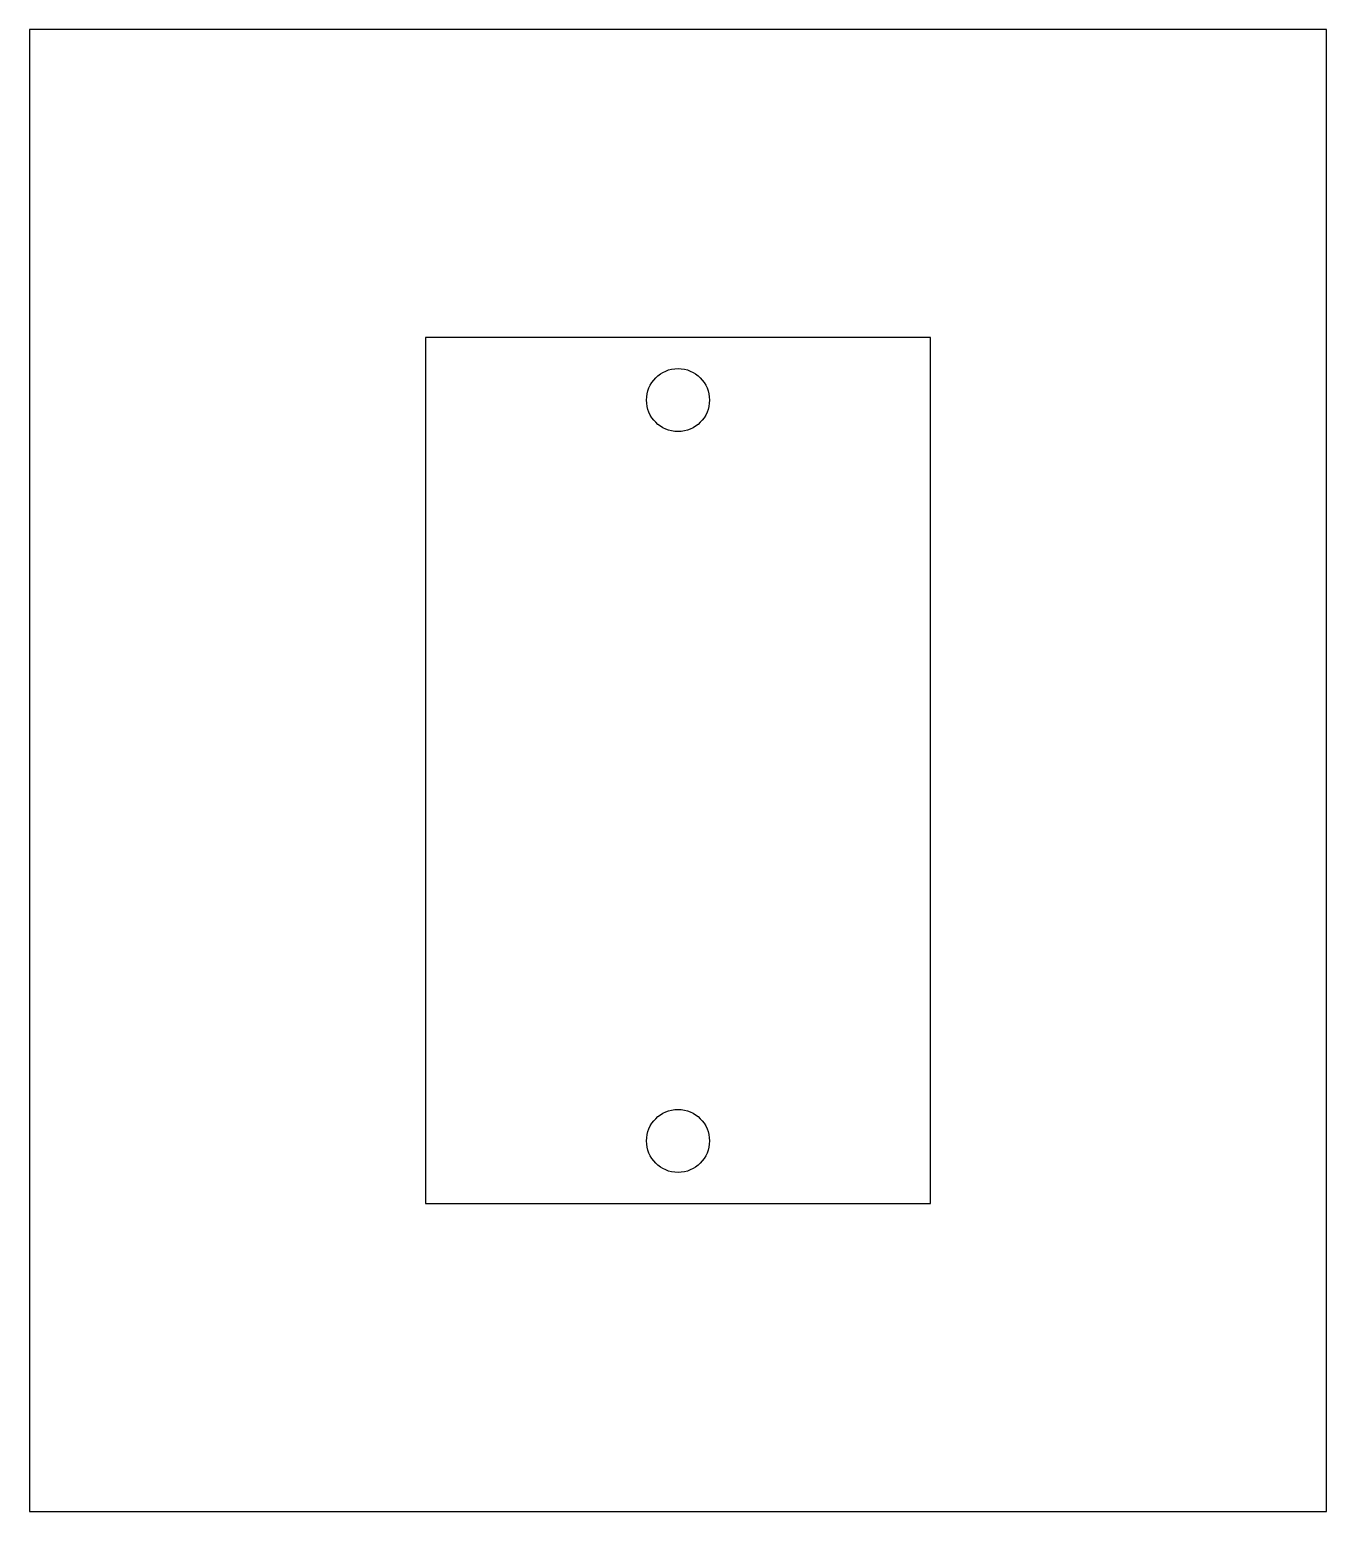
# Model space of a CAD drawing. Header units: millimetres. Extents: x 0 to 70, y 0 to 80.
import ezdxf

# ---------------------------------------------------------------- set-up
doc = ezdxf.new("R2010")
doc.units = ezdxf.units.MM
doc.layers.add('CUT', color=1, linetype='Continuous')

msp = doc.modelspace()

# ---------------------------------------------------------------- linework, layer by layer
at = {"layer": 'CUT'}
for points in [[(0, 0), (70, 0), (70, 80), (0, 80)], [(21.375, 16.625), (48.625, 16.625), (48.625, 63.375), (21.375, 63.375)]]:
    msp.add_lwpolyline(points, close=True, dxfattribs=at)
for centre in [(35, 60), (35, 20)]:
    msp.add_circle(centre, 1.7, dxfattribs=at)

doc.saveas('drawing.dxf')
